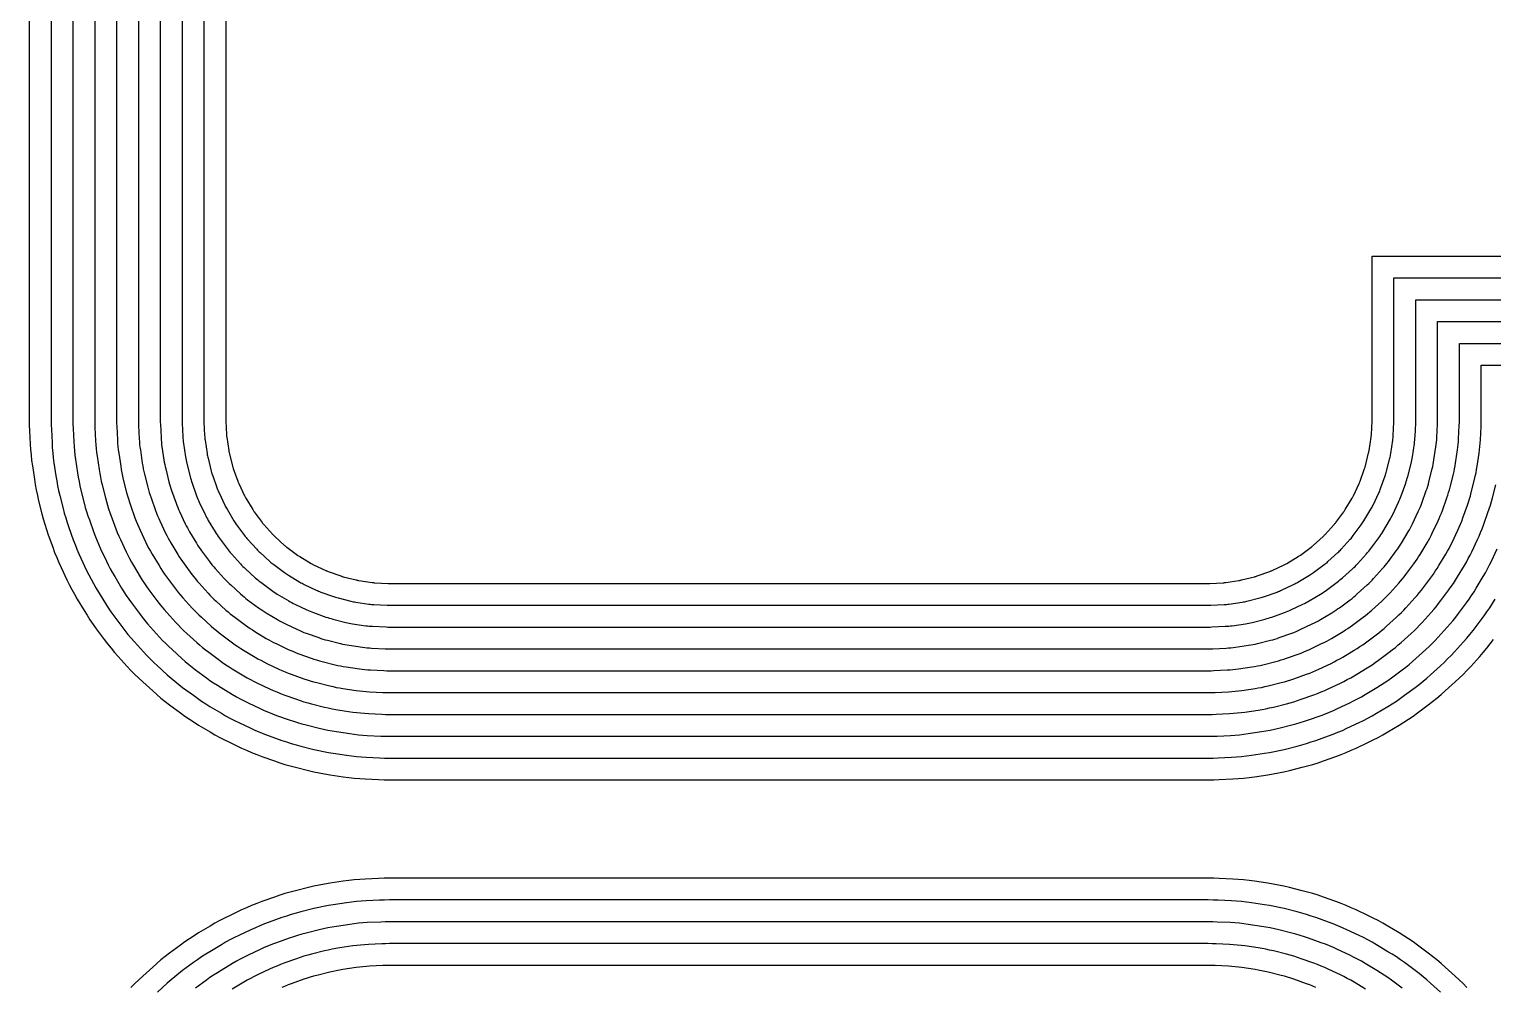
# Model space of a CAD drawing. Header units: metres. Extents: x 1.4 to 44.2, y 0.1 to 33.9.
# Drawn here: x 2.615 to 5.296, y 10.236 to 11.99 of the extents above; entities that cross this region are included whole.
import ezdxf

# ---------------------------------------------------------------- set-up
doc = ezdxf.new("R2010")
doc.units = ezdxf.units.M

msp = doc.modelspace()

# ---------------------------------------------------------------- linework, layer by layer
for points in [[(2.615, 12.775), (2.615, 11.275), (2.6151, 11.265), (2.6155, 11.2549), (2.6167, 11.2304), (2.6173, 11.2203), (2.6182, 11.2103), (2.6193, 11.2003), (2.6207, 11.1903), (2.6243, 11.1661), (2.6259, 11.1561), (2.6277, 11.1463), (2.6298, 11.1364), (2.6321, 11.1266), (2.6381, 11.1028), (2.6406, 11.0931), (2.6434, 11.0834), (2.6465, 11.0738), (2.6497, 11.0643), (2.658, 11.0412), (2.6615, 11.0318)], [(2.655, 12.775), (2.655, 11.275), (2.6551, 11.2659), (2.6555, 11.2569), (2.6567, 11.2324), (2.6572, 11.2233), (2.658, 11.2142), (2.659, 11.2052), (2.6602, 11.1962), (2.6638, 11.1719), (2.6653, 11.163), (2.6669, 11.1541), (2.6688, 11.1452), (2.6709, 11.1363), (2.6769, 11.1125), (2.6792, 11.1038), (2.6817, 11.095), (2.6845, 11.0864), (2.6874, 11.0778), (2.6957, 11.0547), (2.6988, 11.0462)], [(2.695, 12.775), (2.695, 11.275), (2.6951, 11.2669), (2.6954, 11.2588), (2.6966, 11.2343), (2.6971, 11.2262), (2.6978, 11.2182), (2.6987, 11.2101), (2.6998, 11.2021), (2.7034, 11.1778), (2.7047, 11.1698), (2.7062, 11.1619), (2.7078, 11.1539), (2.7097, 11.1461), (2.7157, 11.1223), (2.7177, 11.1144), (2.72, 11.1066), (2.7224, 11.0989), (2.7251, 11.0913), (2.7333, 11.0682), (2.7362, 11.0606)], [(2.735, 12.775), (2.735, 11.275), (2.7351, 11.2679), (2.7354, 11.2608), (2.7366, 11.2363), (2.737, 11.2292), (2.7376, 11.2221), (2.7384, 11.215), (2.7394, 11.208), (2.743, 11.1837), (2.7441, 11.1767), (2.7454, 11.1697), (2.7469, 11.1627), (2.7485, 11.1558), (2.7545, 11.132), (2.7563, 11.1251), (2.7583, 11.1183), (2.7604, 11.1115), (2.7627, 11.1047), (2.771, 11.0816), (2.7735, 11.075)], [(2.775, 12.775), (2.775, 11.275), (2.7751, 11.2689), (2.7753, 11.2627), (2.7765, 11.2382), (2.7769, 11.2321), (2.7774, 11.226), (2.7781, 11.2199), (2.7789, 11.2138), (2.7825, 11.1896), (2.7835, 11.1835), (2.7846, 11.1775), (2.7859, 11.1715), (2.7873, 11.1655), (2.7933, 11.1417), (2.7948, 11.1358), (2.7965, 11.1299), (2.7984, 11.124), (2.8004, 11.1182), (2.8087, 11.0951), (2.8108, 11.0894)], [(2.815, 12.775), (2.815, 11.275), (2.8151, 11.2699), (2.8153, 11.2647), (2.8165, 11.2402), (2.8168, 11.2351), (2.8172, 11.2299), (2.8178, 11.2248), (2.8185, 11.2197), (2.8221, 11.1954), (2.8229, 11.1903), (2.8239, 11.1853), (2.8249, 11.1802), (2.8261, 11.1752), (2.8321, 11.1514), (2.8334, 11.1464), (2.8348, 11.1415), (2.8364, 11.1366), (2.8381, 11.1317), (2.8463, 11.1086), (2.8481, 11.1038)], [(2.855, 12.775), (2.855, 11.275), (2.8551, 11.2708), (2.8552, 11.2667), (2.8564, 11.2422), (2.8567, 11.238), (2.857, 11.2338), (2.8575, 11.2297), (2.8581, 11.2256), (2.8617, 11.2013), (2.8623, 11.1972), (2.8631, 11.1931), (2.8639, 11.189), (2.8649, 11.1849), (2.8709, 11.1611), (2.8719, 11.1571), (2.8731, 11.1531), (2.8744, 11.1491), (2.8757, 11.1452), (2.884, 11.1221), (2.8854, 11.1182)], [(2.895, 12.775), (2.895, 11.275), (2.8951, 11.2718), (2.8952, 11.2686), (2.8964, 11.2441), (2.8966, 11.2409), (2.8968, 11.2378), (2.8972, 11.2346), (2.8976, 11.2314), (2.9012, 11.2072), (2.9017, 11.204), (2.9023, 11.2009), (2.903, 11.1978), (2.9037, 11.1947), (2.9097, 11.1709), (2.9105, 11.1678), (2.9114, 11.1647), (2.9123, 11.1617), (2.9134, 11.1586), (2.9216, 11.1355), (2.9228, 11.1326)], [(2.935, 12.775), (2.935, 11.275), (2.935, 11.2728), (2.9351, 11.2706), (2.9363, 11.2461), (2.9365, 11.2439), (2.9366, 11.2417), (2.9369, 11.2395), (2.9372, 11.2373), (2.9408, 11.213), (2.9411, 11.2109), (2.9415, 11.2087), (2.942, 11.2065), (2.9425, 11.2044), (2.9485, 11.1806), (2.949, 11.1784), (2.9497, 11.1763), (2.9503, 11.1742), (2.951, 11.1721), (2.9593, 11.149), (2.9601, 11.147)], [(2.975, 12.775), (2.975, 11.275), (2.975, 11.2738), (2.9751, 11.2726), (2.9763, 11.2481), (2.9764, 11.2468), (2.9765, 11.2456), (2.9766, 11.2444), (2.9768, 11.2432), (2.9804, 11.2189), (2.9806, 11.2177), (2.9808, 11.2165), (2.981, 11.2153), (2.9813, 11.2141), (2.9873, 11.1903), (2.9876, 11.1891), (2.9879, 11.1879), (2.9883, 11.1868), (2.9887, 11.1856), (2.997, 11.1625), (2.9974, 11.1613)], [(2.9974, 11.1613), (2.9978, 11.1602), (2.9983, 11.1591), (2.9988, 11.158), (3.0093, 11.1358), (3.0099, 11.1347), (3.0104, 11.1336), (3.011, 11.1325), (3.0116, 11.1315), (3.0243, 11.1104), (3.0249, 11.1094), (3.0256, 11.1083), (3.0263, 11.1073), (3.027, 11.1063), (3.0416, 11.0866), (3.0423, 11.0857), (3.0431, 11.0847), (3.0439, 11.0838), (3.0447, 11.0828), (3.0612, 11.0647), (3.062, 11.0638), (3.0629, 11.0629), (3.0638, 11.062), (3.0647, 11.0612), (3.0828, 11.0447), (3.0838, 11.0439), (3.0847, 11.0431), (3.0857, 11.0423), (3.0866, 11.0416), (3.1063, 11.027), (3.1073, 11.0263), (3.1083, 11.0256), (3.1094, 11.0249), (3.1104, 11.0243), (3.1315, 11.0116), (3.1325, 11.011), (3.1336, 11.0104), (3.1347, 11.0099), (3.1358, 11.0093), (3.158, 10.9988), (3.1591, 10.9983), (3.1602, 10.9978), (3.1613, 10.9974), (3.1625, 10.997), (3.1856, 10.9887), (3.1868, 10.9883), (3.1879, 10.9879), (3.1891, 10.9876), (3.1903, 10.9873), (3.2141, 10.9813), (3.2153, 10.981), (3.2165, 10.9808), (3.2177, 10.9806), (3.2189, 10.9804), (3.2432, 10.9768), (3.2444, 10.9766), (3.2456, 10.9765), (3.2468, 10.9764), (3.2481, 10.9763), (3.2726, 10.9751), (3.2738, 10.975), (3.275, 10.975), (4.775, 10.975), (4.7762, 10.975), (4.7775, 10.9751), (4.802, 10.9763), (4.8032, 10.9764), (4.8044, 10.9765), (4.8056, 10.9766), (4.8069, 10.9768), (4.8311, 10.9804), (4.8323, 10.9806), (4.8335, 10.9808), (4.8347, 10.981), (4.8359, 10.9813), (4.8597, 10.9873), (4.8609, 10.9876), (4.8621, 10.9879), (4.8633, 10.9883), (4.8644, 10.9887), (4.8875, 10.997), (4.8887, 10.9974), (4.8898, 10.9978), (4.8909, 10.9983), (4.8921, 10.9988), (4.9142, 11.0093), (4.9153, 11.0099), (4.9164, 11.0104), (4.9175, 11.011), (4.9186, 11.0116), (4.9396, 11.0243), (4.9407, 11.0249), (4.9417, 11.0256), (4.9427, 11.0263), (4.9437, 11.027), (4.9634, 11.0416), (4.9644, 11.0423), (4.9653, 11.0431), (4.9663, 11.0439), (4.9672, 11.0447), (4.9854, 11.0612), (4.9863, 11.062), (4.9871, 11.0629), (4.988, 11.0638), (4.9888, 11.0647), (5.0053, 11.0828), (5.0061, 11.0838), (5.0069, 11.0847), (5.0077, 11.0857), (5.0084, 11.0866), (5.023, 11.1063), (5.0238, 11.1073), (5.0245, 11.1083), (5.0251, 11.1094), (5.0258, 11.1104), (5.0384, 11.1315), (5.039, 11.1325), (5.0396, 11.1336), (5.0402, 11.1347), (5.0407, 11.1358), (5.0512, 11.158), (5.0517, 11.1591), (5.0522, 11.1602), (5.0526, 11.1613), (5.0531, 11.1625), (5.0613, 11.1856), (5.0617, 11.1868), (5.0621, 11.1879), (5.0624, 11.1891), (5.0627, 11.1903), (5.0687, 11.2141), (5.069, 11.2153), (5.0692, 11.2165), (5.0695, 11.2177), (5.0697, 11.2189), (5.0733, 11.2432), (5.0734, 11.2444), (5.0736, 11.2456), (5.0737, 11.2468), (5.0737, 11.2481), (5.075, 11.2726), (5.075, 11.2738), (5.075, 11.275), (5.075, 11.5748), (6.8385, 11.5748)], [(2.9601, 11.147), (2.9609, 11.1449), (2.9618, 11.1429), (2.9627, 11.1409), (2.9732, 11.1187), (2.9741, 11.1167), (2.9752, 11.1147), (2.9762, 11.1128), (2.9773, 11.1109), (2.9899, 11.0899), (2.9911, 11.088), (2.9923, 11.0861), (2.9936, 11.0843), (2.9949, 11.0825), (3.0095, 11.0628), (3.0108, 11.061), (3.0122, 11.0593), (3.0136, 11.0576), (3.0151, 11.056), (3.0316, 11.0378), (3.0331, 11.0362), (3.0346, 11.0346), (3.0362, 11.0331), (3.0378, 11.0316), (3.056, 11.0151), (3.0576, 11.0136), (3.0593, 11.0122), (3.061, 11.0108), (3.0628, 11.0095), (3.0825, 10.9949), (3.0843, 10.9936), (3.0861, 10.9923), (3.088, 10.9911), (3.0899, 10.9899), (3.1109, 10.9773), (3.1128, 10.9762), (3.1147, 10.9752), (3.1167, 10.9741), (3.1187, 10.9732), (3.1409, 10.9627), (3.1429, 10.9618), (3.1449, 10.9609), (3.147, 10.9601), (3.149, 10.9593), (3.1721, 10.951), (3.1742, 10.9503), (3.1763, 10.9497), (3.1784, 10.949), (3.1806, 10.9485), (3.2044, 10.9425), (3.2065, 10.942), (3.2087, 10.9415), (3.2109, 10.9411), (3.213, 10.9408), (3.2373, 10.9372), (3.2395, 10.9369), (3.2417, 10.9366), (3.2439, 10.9365), (3.2461, 10.9363), (3.2706, 10.9351), (3.2728, 10.935), (3.275, 10.935), (4.775, 10.935), (4.7772, 10.935), (4.7794, 10.9351), (4.8039, 10.9363), (4.8061, 10.9365), (4.8083, 10.9366), (4.8105, 10.9369), (4.8127, 10.9372), (4.837, 10.9408), (4.8392, 10.9411), (4.8413, 10.9415), (4.8435, 10.942), (4.8457, 10.9425), (4.8695, 10.9485), (4.8716, 10.949), (4.8737, 10.9497), (4.8758, 10.9503), (4.8779, 10.951), (4.901, 10.9593), (4.9031, 10.9601), (4.9051, 10.9609), (4.9072, 10.9618), (4.9092, 10.9627), (4.9313, 10.9732), (4.9333, 10.9741), (4.9353, 10.9752), (4.9372, 10.9762), (4.9391, 10.9773), (4.9602, 10.9899), (4.9621, 10.9911), (4.9639, 10.9923), (4.9657, 10.9936), (4.9675, 10.9949), (4.9872, 11.0095), (4.989, 11.0108), (4.9907, 11.0122), (4.9924, 11.0136), (4.9941, 11.0151), (5.0122, 11.0316), (5.0138, 11.0331), (5.0154, 11.0346), (5.017, 11.0362), (5.0185, 11.0378), (5.035, 11.056), (5.0364, 11.0576), (5.0378, 11.0593), (5.0392, 11.061), (5.0406, 11.0628), (5.0552, 11.0825), (5.0565, 11.0843), (5.0577, 11.0861), (5.0589, 11.088), (5.0601, 11.0899), (5.0727, 11.1109), (5.0738, 11.1128), (5.0749, 11.1147), (5.0759, 11.1167), (5.0769, 11.1187), (5.0873, 11.1409), (5.0883, 11.1429), (5.0891, 11.1449), (5.09, 11.147), (5.0907, 11.149), (5.099, 11.1721), (5.0997, 11.1742), (5.1004, 11.1763), (5.101, 11.1784), (5.1016, 11.1806), (5.1075, 11.2044), (5.108, 11.2065), (5.1085, 11.2087), (5.1089, 11.2109), (5.1092, 11.213), (5.1128, 11.2373), (5.1131, 11.2395), (5.1134, 11.2417), (5.1136, 11.2439), (5.1137, 11.2461), (5.1149, 11.2706), (5.115, 11.2728), (5.115, 11.275), (5.115, 11.5348), (6.822, 11.5348)], [(2.9228, 11.1326), (2.9239, 11.1296), (2.9252, 11.1267), (2.9265, 11.1238), (2.937, 11.1016), (2.9384, 11.0987), (2.9399, 11.0959), (2.9414, 11.0931), (2.943, 11.0903), (2.9556, 11.0693), (2.9573, 11.0666), (2.9591, 11.0639), (2.9609, 11.0613), (2.9627, 11.0587), (2.9773, 11.039), (2.9793, 11.0364), (2.9813, 11.0339), (2.9833, 11.0315), (2.9854, 11.0291), (3.0019, 11.0109), (3.0041, 11.0086), (3.0063, 11.0063), (3.0086, 11.0041), (3.0109, 11.0019), (3.0291, 10.9854), (3.0315, 10.9833), (3.0339, 10.9813), (3.0364, 10.9793), (3.039, 10.9773), (3.0587, 10.9627), (3.0613, 10.9609), (3.0639, 10.9591), (3.0666, 10.9573), (3.0693, 10.9556), (3.0903, 10.943), (3.0931, 10.9414), (3.0959, 10.9399), (3.0987, 10.9384), (3.1016, 10.937), (3.1238, 10.9265), (3.1267, 10.9252), (3.1296, 10.9239), (3.1326, 10.9228), (3.1355, 10.9216), (3.1586, 10.9134), (3.1617, 10.9123), (3.1647, 10.9114), (3.1678, 10.9105), (3.1709, 10.9097), (3.1947, 10.9037), (3.1978, 10.903), (3.2009, 10.9023), (3.204, 10.9017), (3.2072, 10.9012), (3.2314, 10.8976), (3.2346, 10.8972), (3.2378, 10.8968), (3.2409, 10.8966), (3.2441, 10.8964), (3.2686, 10.8952), (3.2718, 10.8951), (3.275, 10.895), (4.775, 10.895), (4.7782, 10.8951), (4.7814, 10.8952), (4.8059, 10.8964), (4.8091, 10.8966), (4.8123, 10.8968), (4.8154, 10.8972), (4.8186, 10.8976), (4.8429, 10.9012), (4.846, 10.9017), (4.8491, 10.9023), (4.8523, 10.903), (4.8554, 10.9037), (4.8792, 10.9097), (4.8823, 10.9105), (4.8853, 10.9114), (4.8884, 10.9123), (4.8914, 10.9134), (4.9145, 10.9216), (4.9175, 10.9228), (4.9204, 10.9239), (4.9234, 10.9252), (4.9263, 10.9265), (4.9484, 10.937), (4.9513, 10.9384), (4.9541, 10.9399), (4.9569, 10.9414), (4.9597, 10.943), (4.9807, 10.9556), (4.9835, 10.9573), (4.9861, 10.9591), (4.9888, 10.9609), (4.9913, 10.9627), (5.0111, 10.9773), (5.0136, 10.9793), (5.0161, 10.9813), (5.0185, 10.9833), (5.0209, 10.9854), (5.0391, 11.0019), (5.0414, 11.0041), (5.0437, 11.0063), (5.0459, 11.0086), (5.0481, 11.0109), (5.0646, 11.0291), (5.0667, 11.0315), (5.0688, 11.0339), (5.0707, 11.0364), (5.0727, 11.039), (5.0873, 11.0587), (5.0892, 11.0613), (5.091, 11.0639), (5.0927, 11.0666), (5.0944, 11.0693), (5.107, 11.0903), (5.1086, 11.0931), (5.1101, 11.0959), (5.1116, 11.0987), (5.113, 11.1016), (5.1235, 11.1238), (5.1248, 11.1267), (5.1261, 11.1296), (5.1273, 11.1326), (5.1284, 11.1355), (5.1366, 11.1586), (5.1377, 11.1617), (5.1386, 11.1647), (5.1395, 11.1678), (5.1404, 11.1709), (5.1463, 11.1947), (5.147, 11.1978), (5.1477, 11.2009), (5.1483, 11.204), (5.1488, 11.2072), (5.1524, 11.2314), (5.1528, 11.2346), (5.1532, 11.2378), (5.1535, 11.2409), (5.1537, 11.2441), (5.1549, 11.2686), (5.155, 11.2718), (5.155, 11.275), (5.155, 11.4948), (6.8054, 11.4948)], [(2.8854, 11.1182), (2.887, 11.1143), (2.8886, 11.1105), (2.8904, 11.1067), (2.9009, 11.0845), (2.9027, 11.0807), (2.9046, 11.077), (2.9066, 11.0734), (2.9087, 11.0698), (2.9213, 11.0487), (2.9235, 11.0452), (2.9258, 11.0417), (2.9282, 11.0382), (2.9306, 11.0349), (2.9452, 11.0151), (2.9477, 11.0118), (2.9503, 11.0086), (2.953, 11.0054), (2.9558, 11.0022), (2.9723, 10.9841), (2.9751, 10.981), (2.978, 10.978), (2.981, 10.9751), (2.9841, 10.9723), (3.0022, 10.9558), (3.0054, 10.953), (3.0086, 10.9503), (3.0118, 10.9477), (3.0151, 10.9452), (3.0349, 10.9306), (3.0382, 10.9282), (3.0417, 10.9258), (3.0452, 10.9235), (3.0487, 10.9213), (3.0698, 10.9087), (3.0734, 10.9066), (3.077, 10.9046), (3.0807, 10.9027), (3.0845, 10.9009), (3.1067, 10.8904), (3.1105, 10.8886), (3.1143, 10.887), (3.1182, 10.8854), (3.1221, 10.884), (3.1452, 10.8757), (3.1491, 10.8744), (3.1531, 10.8731), (3.1571, 10.8719), (3.1611, 10.8709), (3.1849, 10.8649), (3.189, 10.8639), (3.1931, 10.8631), (3.1972, 10.8623), (3.2013, 10.8617), (3.2256, 10.8581), (3.2297, 10.8575), (3.2338, 10.857), (3.238, 10.8567), (3.2422, 10.8564), (3.2667, 10.8552), (3.2708, 10.8551), (3.275, 10.855), (4.775, 10.855), (4.7792, 10.8551), (4.7834, 10.8552), (4.8079, 10.8564), (4.812, 10.8567), (4.8162, 10.857), (4.8203, 10.8575), (4.8245, 10.8581), (4.8487, 10.8617), (4.8528, 10.8623), (4.857, 10.8631), (4.861, 10.8639), (4.8651, 10.8649), (4.8889, 10.8709), (4.8929, 10.8719), (4.8969, 10.8731), (4.9009, 10.8744), (4.9049, 10.8757), (4.928, 10.884), (4.9319, 10.8854), (4.9357, 10.887), (4.9396, 10.8886), (4.9434, 10.8904), (4.9655, 10.9009), (4.9693, 10.9027), (4.973, 10.9046), (4.9767, 10.9066), (4.9803, 10.9087), (5.0013, 10.9213), (5.0049, 10.9235), (5.0084, 10.9258), (5.0118, 10.9282), (5.0152, 10.9306), (5.0349, 10.9452), (5.0382, 10.9477), (5.0415, 10.9503), (5.0447, 10.953), (5.0478, 10.9558), (5.066, 10.9723), (5.069, 10.9751), (5.072, 10.978), (5.0749, 10.981), (5.0778, 10.9841), (5.0942, 11.0022), (5.097, 11.0054), (5.0997, 11.0086), (5.1023, 11.0118), (5.1048, 11.0151), (5.1194, 11.0349), (5.1219, 11.0382), (5.1242, 11.0417), (5.1265, 11.0452), (5.1287, 11.0487), (5.1413, 11.0698), (5.1434, 11.0734), (5.1454, 11.077), (5.1473, 11.0807), (5.1492, 11.0845), (5.1597, 11.1067), (5.1614, 11.1105), (5.163, 11.1143), (5.1646, 11.1182), (5.166, 11.1221), (5.1743, 11.1452), (5.1757, 11.1491), (5.1769, 11.1531), (5.1781, 11.1571), (5.1792, 11.1611), (5.1851, 11.1849), (5.1861, 11.189), (5.1869, 11.1931), (5.1877, 11.1972), (5.1884, 11.2013), (5.192, 11.2256), (5.1925, 11.2297), (5.193, 11.2338), (5.1933, 11.238), (5.1936, 11.2422), (5.1948, 11.2667), (5.195, 11.2708), (5.195, 11.275), (5.195, 11.4548), (6.7888, 11.4548)], [(2.8481, 11.1038), (2.85, 11.099), (2.8521, 11.0942), (2.8542, 11.0896), (2.8647, 11.0674), (2.867, 11.0627), (2.8693, 11.0582), (2.8718, 11.0537), (2.8744, 11.0492), (2.887, 11.0282), (2.8897, 11.0238), (2.8925, 11.0195), (2.8955, 11.0152), (2.8985, 11.011), (2.9131, 10.9913), (2.9162, 10.9872), (2.9194, 10.9832), (2.9227, 10.9792), (2.9262, 10.9754), (2.9426, 10.9572), (2.9461, 10.9534), (2.9497, 10.9497), (2.9534, 10.9461), (2.9572, 10.9426), (2.9754, 10.9262), (2.9792, 10.9227), (2.9832, 10.9194), (2.9872, 10.9162), (2.9913, 10.9131), (3.011, 10.8985), (3.0152, 10.8955), (3.0195, 10.8925), (3.0238, 10.8897), (3.0282, 10.887), (3.0492, 10.8744), (3.0537, 10.8718), (3.0582, 10.8693), (3.0627, 10.867), (3.0674, 10.8647), (3.0896, 10.8542), (3.0942, 10.8521), (3.099, 10.85), (3.1038, 10.8481), (3.1086, 10.8463), (3.1317, 10.8381), (3.1366, 10.8364), (3.1415, 10.8348), (3.1464, 10.8334), (3.1514, 10.8321), (3.1752, 10.8261), (3.1802, 10.8249), (3.1853, 10.8239), (3.1903, 10.8229), (3.1954, 10.8221), (3.2197, 10.8185), (3.2248, 10.8178), (3.2299, 10.8172), (3.2351, 10.8168), (3.2402, 10.8165), (3.2647, 10.8153), (3.2699, 10.8151), (3.275, 10.815), (4.775, 10.815), (4.7802, 10.8151), (4.7853, 10.8153), (4.8098, 10.8165), (4.815, 10.8168), (4.8201, 10.8172), (4.8252, 10.8178), (4.8303, 10.8185), (4.8546, 10.8221), (4.8597, 10.8229), (4.8648, 10.8239), (4.8698, 10.8249), (4.8748, 10.8261), (4.8986, 10.8321), (4.9036, 10.8334), (4.9085, 10.8348), (4.9135, 10.8364), (4.9183, 10.8381), (4.9414, 10.8463), (4.9463, 10.8481), (4.951, 10.85), (4.9558, 10.8521), (4.9605, 10.8542), (4.9826, 10.8647), (4.9873, 10.867), (4.9919, 10.8693), (4.9964, 10.8718), (5.0008, 10.8744), (5.0219, 10.887), (5.0263, 10.8897), (5.0306, 10.8925), (5.0348, 10.8955), (5.039, 10.8985), (5.0587, 10.9131), (5.0628, 10.9162), (5.0668, 10.9194), (5.0708, 10.9227), (5.0746, 10.9262), (5.0928, 10.9426), (5.0966, 10.9461), (5.1003, 10.9497), (5.1039, 10.9534), (5.1074, 10.9572), (5.1239, 10.9754), (5.1273, 10.9792), (5.1306, 10.9832), (5.1338, 10.9872), (5.1369, 10.9913), (5.1516, 11.011), (5.1546, 11.0152), (5.1575, 11.0195), (5.1603, 11.0238), (5.163, 11.0282), (5.1756, 11.0492), (5.1782, 11.0537), (5.1807, 11.0582), (5.1831, 11.0627), (5.1853, 11.0674), (5.1958, 11.0896), (5.198, 11.0942), (5.2, 11.099), (5.2019, 11.1038), (5.2037, 11.1086), (5.212, 11.1317), (5.2136, 11.1366), (5.2152, 11.1415), (5.2166, 11.1464), (5.218, 11.1514), (5.2239, 11.1752), (5.2251, 11.1802), (5.2262, 11.1853), (5.2271, 11.1903), (5.2279, 11.1954), (5.2315, 11.2197), (5.2322, 11.2248), (5.2328, 11.2299), (5.2332, 11.2351), (5.2336, 11.2402), (5.2348, 11.2647), (5.2349, 11.2699), (5.235, 11.275), (5.235, 11.4148), (6.7723, 11.4148)], [(2.8108, 11.0894), (2.8131, 11.0837), (2.8155, 11.078), (2.818, 11.0725), (2.8285, 11.0503), (2.8312, 11.0448), (2.8341, 11.0393), (2.837, 11.0339), (2.8401, 11.0286), (2.8527, 11.0076), (2.8559, 11.0024), (2.8593, 10.9972), (2.8627, 10.9922), (2.8663, 10.9872), (2.881, 10.9675), (2.8847, 10.9626), (2.8885, 10.9578), (2.8925, 10.9531), (2.8965, 10.9485), (2.913, 10.9303), (2.9172, 10.9259), (2.9215, 10.9215), (2.9259, 10.9172), (2.9303, 10.913), (2.9485, 10.8965), (2.9531, 10.8925), (2.9578, 10.8885), (2.9626, 10.8847), (2.9675, 10.881), (2.9872, 10.8663), (2.9922, 10.8627), (2.9972, 10.8593), (3.0024, 10.8559), (3.0076, 10.8527), (3.0286, 10.8401), (3.0339, 10.837), (3.0393, 10.8341), (3.0448, 10.8312), (3.0503, 10.8285), (3.0725, 10.818), (3.078, 10.8155), (3.0837, 10.8131), (3.0894, 10.8108), (3.0951, 10.8087), (3.1182, 10.8004), (3.124, 10.7984), (3.1299, 10.7965), (3.1358, 10.7948), (3.1417, 10.7933), (3.1655, 10.7873), (3.1715, 10.7859), (3.1775, 10.7846), (3.1835, 10.7835), (3.1896, 10.7825), (3.2138, 10.7789), (3.2199, 10.7781), (3.226, 10.7774), (3.2321, 10.7769), (3.2382, 10.7765), (3.2627, 10.7753), (3.2689, 10.7751), (3.275, 10.775), (4.775, 10.775), (4.7811, 10.7751), (4.7873, 10.7753), (4.8118, 10.7765), (4.8179, 10.7769), (4.824, 10.7774), (4.8301, 10.7781), (4.8362, 10.7789), (4.8605, 10.7825), (4.8665, 10.7835), (4.8726, 10.7846), (4.8786, 10.7859), (4.8845, 10.7873), (4.9083, 10.7933), (4.9143, 10.7948), (4.9202, 10.7965), (4.926, 10.7984), (4.9318, 10.8004), (4.9549, 10.8087), (4.9607, 10.8108), (4.9664, 10.8131), (4.972, 10.8155), (4.9776, 10.818), (4.9998, 10.8285), (5.0053, 10.8312), (5.0107, 10.8341), (5.0161, 10.837), (5.0214, 10.8401), (5.0424, 10.8527), (5.0477, 10.8559), (5.0528, 10.8593), (5.0579, 10.8627), (5.0628, 10.8663), (5.0825, 10.881), (5.0874, 10.8847), (5.0922, 10.8885), (5.0969, 10.8925), (5.1015, 10.8965), (5.1197, 10.913), (5.1242, 10.9172), (5.1286, 10.9215), (5.1329, 10.9259), (5.137, 10.9303), (5.1535, 10.9485), (5.1576, 10.9531), (5.1615, 10.9578), (5.1654, 10.9626), (5.1691, 10.9675), (5.1837, 10.9872), (5.1873, 10.9922), (5.1907, 10.9972), (5.1941, 11.0024), (5.1973, 11.0076), (5.2099, 11.0286), (5.213, 11.0339), (5.216, 11.0393), (5.2188, 11.0448), (5.2215, 11.0503), (5.232, 11.0725), (5.2345, 11.078), (5.237, 11.0837), (5.2392, 11.0894), (5.2414, 11.0951), (5.2496, 11.1182), (5.2516, 11.124), (5.2535, 11.1299), (5.2552, 11.1358), (5.2568, 11.1417), (5.2627, 11.1655), (5.2641, 11.1715), (5.2654, 11.1775), (5.2665, 11.1835), (5.2675, 11.1896), (5.2711, 11.2138), (5.2719, 11.2199), (5.2726, 11.226), (5.2731, 11.2321), (5.2735, 11.2382), (5.2747, 11.2627), (5.2749, 11.2689), (5.275, 11.275), (5.275, 11.3748), (6.7557, 11.3748)], [(2.7735, 11.075), (2.7761, 11.0684), (2.7789, 11.0618), (2.7819, 11.0554), (2.7924, 11.0332), (2.7955, 11.0268), (2.7988, 11.0205), (2.8022, 11.0142), (2.8058, 11.0081), (2.8184, 10.987), (2.8221, 10.981), (2.826, 10.975), (2.83, 10.9691), (2.8342, 10.9634), (2.8488, 10.9437), (2.8531, 10.938), (2.8576, 10.9324), (2.8622, 10.927), (2.8669, 10.9217), (2.8834, 10.9035), (2.8882, 10.8983), (2.8932, 10.8932), (2.8983, 10.8882), (2.9035, 10.8834), (2.9217, 10.8669), (2.927, 10.8622), (2.9324, 10.8576), (2.938, 10.8531), (2.9437, 10.8488), (2.9634, 10.8342), (2.9691, 10.83), (2.975, 10.826), (2.981, 10.8221), (2.987, 10.8184), (3.0081, 10.8058), (3.0142, 10.8022), (3.0205, 10.7988), (3.0268, 10.7955), (3.0332, 10.7924), (3.0554, 10.7819), (3.0618, 10.7789), (3.0684, 10.7761), (3.075, 10.7735), (3.0816, 10.771), (3.1047, 10.7627), (3.1115, 10.7604), (3.1183, 10.7583), (3.1251, 10.7563), (3.132, 10.7545), (3.1558, 10.7485), (3.1627, 10.7469), (3.1697, 10.7454), (3.1767, 10.7441), (3.1837, 10.743), (3.208, 10.7394), (3.215, 10.7384), (3.2221, 10.7376), (3.2292, 10.737), (3.2363, 10.7366), (3.2608, 10.7354), (3.2679, 10.7351), (3.275, 10.735), (4.775, 10.735), (4.7821, 10.7351), (4.7892, 10.7354), (4.8137, 10.7366), (4.8209, 10.737), (4.8279, 10.7376), (4.835, 10.7384), (4.8421, 10.7394), (4.8663, 10.743), (4.8734, 10.7441), (4.8804, 10.7454), (4.8873, 10.7469), (4.8942, 10.7485), (4.918, 10.7545), (4.9249, 10.7563), (4.9318, 10.7583), (4.9386, 10.7604), (4.9453, 10.7627), (4.9684, 10.771), (4.9751, 10.7735), (4.9817, 10.7761), (4.9882, 10.7789), (4.9947, 10.7819), (5.0169, 10.7924), (5.0232, 10.7955), (5.0296, 10.7988), (5.0358, 10.8022), (5.042, 10.8058), (5.063, 10.8184), (5.0691, 10.8221), (5.075, 10.826), (5.0809, 10.83), (5.0867, 10.8342), (5.1064, 10.8488), (5.112, 10.8531), (5.1176, 10.8576), (5.123, 10.8622), (5.1284, 10.8669), (5.1465, 10.8834), (5.1518, 10.8882), (5.1568, 10.8932), (5.1618, 10.8983), (5.1667, 10.9035), (5.1831, 10.9217), (5.1879, 10.927), (5.1924, 10.9324), (5.1969, 10.938), (5.2012, 10.9437), (5.2158, 10.9634), (5.22, 10.9691), (5.224, 10.975), (5.2279, 10.981), (5.2316, 10.987), (5.2442, 11.0081), (5.2478, 11.0142), (5.2512, 11.0205), (5.2545, 11.0268), (5.2576, 11.0332), (5.2681, 11.0554), (5.2711, 11.0618), (5.2739, 11.0684), (5.2766, 11.075), (5.279, 11.0816), (5.2873, 11.1047), (5.2896, 11.1115), (5.2918, 11.1183), (5.2937, 11.1251), (5.2956, 11.132), (5.3015, 11.1558)], [(2.6988, 11.0462), (2.7022, 11.0377), (2.7058, 11.0294), (2.7096, 11.0211), (2.7201, 10.999), (2.724, 10.9908), (2.7282, 10.9827), (2.7326, 10.9748), (2.7372, 10.9669), (2.7498, 10.9459), (2.7545, 10.9382), (2.7595, 10.9306), (2.7646, 10.9231), (2.77, 10.9157), (2.7846, 10.896), (2.7901, 10.8888), (2.7957, 10.8817), (2.8016, 10.8747), (2.8076, 10.8679), (2.8241, 10.8498), (2.8303, 10.8431), (2.8366, 10.8366), (2.8431, 10.8303), (2.8498, 10.8241), (2.8679, 10.8076), (2.8747, 10.8016), (2.8817, 10.7957), (2.8888, 10.7901), (2.896, 10.7846), (2.9157, 10.77), (2.9231, 10.7646), (2.9306, 10.7595), (2.9382, 10.7545), (2.9459, 10.7498), (2.9669, 10.7372), (2.9748, 10.7326), (2.9827, 10.7282), (2.9908, 10.724), (2.999, 10.7201), (3.0211, 10.7096), (3.0294, 10.7058), (3.0377, 10.7022), (3.0462, 10.6988), (3.0547, 10.6957), (3.0778, 10.6874), (3.0864, 10.6845), (3.095, 10.6817), (3.1038, 10.6792), (3.1125, 10.6769), (3.1363, 10.6709), (3.1452, 10.6688), (3.1541, 10.6669), (3.163, 10.6653), (3.1719, 10.6638), (3.1962, 10.6602), (3.2052, 10.659), (3.2142, 10.658), (3.2233, 10.6572), (3.2324, 10.6567), (3.2569, 10.6555), (3.2659, 10.6551), (3.275, 10.655), (4.775, 10.655), (4.7841, 10.6551), (4.7932, 10.6555), (4.8177, 10.6567), (4.8267, 10.6572), (4.8358, 10.658), (4.8448, 10.659), (4.8538, 10.6602), (4.8781, 10.6638), (4.887, 10.6653), (4.896, 10.6669), (4.9049, 10.6688), (4.9137, 10.6709), (4.9375, 10.6769), (4.9463, 10.6792), (4.955, 10.6817), (4.9636, 10.6845), (4.9722, 10.6874), (4.9953, 10.6957), (5.0038, 10.6988), (5.0123, 10.7022), (5.0206, 10.7058), (5.0289, 10.7096), (5.0511, 10.7201), (5.0592, 10.724), (5.0673, 10.7282), (5.0752, 10.7326), (5.0831, 10.7372), (5.1041, 10.7498), (5.1119, 10.7545), (5.1195, 10.7595), (5.127, 10.7646), (5.1343, 10.77), (5.154, 10.7846), (5.1612, 10.7901), (5.1683, 10.7957), (5.1753, 10.8016), (5.1821, 10.8076), (5.2003, 10.8241), (5.2069, 10.8303), (5.2134, 10.8366), (5.2198, 10.8431), (5.2259, 10.8498), (5.2424, 10.8679), (5.2484, 10.8747), (5.2543, 10.8817), (5.26, 10.8888), (5.2655, 10.896), (5.2801, 10.9157), (5.2854, 10.9231), (5.2905, 10.9306), (5.2955, 10.9382), (5.3002, 10.9459)], [(2.7362, 11.0606), (2.7392, 11.0531), (2.7424, 11.0456), (2.7457, 11.0382), (2.7562, 11.0161), (2.7598, 11.0088), (2.7635, 11.0016), (2.7674, 10.9945), (2.7715, 10.9875), (2.7841, 10.9665), (2.7883, 10.9596), (2.7928, 10.9528), (2.7973, 10.9461), (2.8021, 10.9395), (2.8167, 10.9198), (2.8216, 10.9134), (2.8267, 10.9071), (2.8319, 10.9009), (2.8372, 10.8948), (2.8537, 10.8766), (2.8592, 10.8707), (2.8649, 10.8649), (2.8707, 10.8592), (2.8766, 10.8537), (2.8948, 10.8372), (2.9009, 10.8319), (2.9071, 10.8267), (2.9134, 10.8216), (2.9198, 10.8167), (2.9395, 10.8021), (2.9461, 10.7973), (2.9528, 10.7928), (2.9596, 10.7883), (2.9665, 10.7841), (2.9875, 10.7715), (2.9945, 10.7674), (3.0016, 10.7635), (3.0088, 10.7598), (3.0161, 10.7562), (3.0382, 10.7457), (3.0456, 10.7424), (3.0531, 10.7392), (3.0606, 10.7362), (3.0682, 10.7333), (3.0913, 10.7251), (3.0989, 10.7224), (3.1066, 10.72), (3.1144, 10.7177), (3.1223, 10.7157), (3.1461, 10.7097), (3.1539, 10.7078), (3.1619, 10.7062), (3.1698, 10.7047), (3.1778, 10.7034), (3.2021, 10.6998), (3.2101, 10.6987), (3.2182, 10.6978), (3.2262, 10.6971), (3.2343, 10.6966), (3.2588, 10.6954), (3.2669, 10.6951), (3.275, 10.695), (4.775, 10.695), (4.7831, 10.6951), (4.7912, 10.6954), (4.8157, 10.6966), (4.8238, 10.6971), (4.8319, 10.6978), (4.8399, 10.6987), (4.8479, 10.6998), (4.8722, 10.7034), (4.8802, 10.7047), (4.8882, 10.7062), (4.8961, 10.7078), (4.904, 10.7097), (4.9278, 10.7157), (4.9356, 10.7177), (4.9434, 10.72), (4.9511, 10.7224), (4.9588, 10.7251), (4.9819, 10.7333), (4.9894, 10.7362), (4.997, 10.7392), (5.0044, 10.7424), (5.0118, 10.7457), (5.034, 10.7562), (5.0412, 10.7598), (5.0484, 10.7635), (5.0555, 10.7674), (5.0625, 10.7715), (5.0836, 10.7841), (5.0905, 10.7883), (5.0972, 10.7928), (5.1039, 10.7973), (5.1105, 10.8021), (5.1302, 10.8167), (5.1366, 10.8216), (5.143, 10.8267), (5.1492, 10.8319), (5.1552, 10.8372), (5.1734, 10.8537), (5.1793, 10.8592), (5.1851, 10.8649), (5.1908, 10.8707), (5.1963, 10.8766), (5.2128, 10.8948), (5.2181, 10.9009), (5.2234, 10.9071), (5.2284, 10.9134), (5.2333, 10.9198), (5.2479, 10.9395), (5.2527, 10.9461), (5.2573, 10.9528), (5.2617, 10.9596), (5.2659, 10.9665), (5.2785, 10.9875), (5.2826, 10.9945), (5.2865, 11.0016), (5.2903, 11.0088), (5.2938, 11.0161), (5.3043, 11.0382)], [(2.6615, 11.0318), (2.6653, 11.0224), (2.6692, 11.0132), (2.6734, 11.004), (2.6839, 10.9819), (2.6883, 10.9728), (2.6929, 10.9639), (2.6978, 10.9551), (2.7029, 10.9464), (2.7155, 10.9253), (2.7208, 10.9168), (2.7262, 10.9083), (2.7319, 10.9), (2.7378, 10.8919), (2.7524, 10.8722), (2.7585, 10.8642), (2.7648, 10.8563), (2.7713, 10.8486), (2.778, 10.8411), (2.7944, 10.8229), (2.8013, 10.8155), (2.8083, 10.8083), (2.8155, 10.8013), (2.8229, 10.7944), (2.8411, 10.778), (2.8486, 10.7713), (2.8563, 10.7648), (2.8642, 10.7585), (2.8722, 10.7524), (2.8919, 10.7378), (2.9, 10.7319), (2.9083, 10.7262), (2.9168, 10.7208), (2.9253, 10.7155), (2.9464, 10.7029), (2.9551, 10.6978), (2.9639, 10.6929), (2.9728, 10.6883), (2.9819, 10.6839), (3.004, 10.6734), (3.0132, 10.6692), (3.0224, 10.6653), (3.0318, 10.6615), (3.0412, 10.658), (3.0643, 10.6497), (3.0738, 10.6465), (3.0834, 10.6434), (3.0931, 10.6406), (3.1028, 10.6381), (3.1266, 10.6321), (3.1364, 10.6298), (3.1463, 10.6277), (3.1561, 10.6259), (3.1661, 10.6243), (3.1903, 10.6207), (3.2003, 10.6193), (3.2103, 10.6182), (3.2203, 10.6173), (3.2304, 10.6167), (3.2549, 10.6155), (3.265, 10.6151), (3.275, 10.615), (4.775, 10.615), (4.7851, 10.6151), (4.7951, 10.6155), (4.8196, 10.6167), (4.8297, 10.6173), (4.8397, 10.6182), (4.8497, 10.6193), (4.8597, 10.6207), (4.8839, 10.6243), (4.8939, 10.6259), (4.9038, 10.6277), (4.9136, 10.6298), (4.9234, 10.6321), (4.9472, 10.6381), (4.9569, 10.6406), (4.9666, 10.6434), (4.9762, 10.6465), (4.9857, 10.6497), (5.0088, 10.658), (5.0182, 10.6615), (5.0276, 10.6653), (5.0368, 10.6692), (5.046, 10.6734), (5.0682, 10.6839), (5.0772, 10.6883), (5.0861, 10.6929), (5.0949, 10.6978), (5.1036, 10.7029), (5.1247, 10.7155), (5.1333, 10.7208), (5.1417, 10.7262), (5.15, 10.7319), (5.1581, 10.7378), (5.1778, 10.7524), (5.1859, 10.7585), (5.1937, 10.7648), (5.2014, 10.7713), (5.2089, 10.778), (5.2271, 10.7944), (5.2345, 10.8013), (5.2417, 10.8083), (5.2487, 10.8155), (5.2556, 10.8229), (5.2721, 10.8411), (5.2787, 10.8486), (5.2852, 10.8563), (5.2915, 10.8642), (5.2976, 10.8722)], [(5.2487, 10.2345), (5.2417, 10.2417), (5.2345, 10.2487), (5.2271, 10.2556), (5.2089, 10.2721), (5.2014, 10.2787), (5.1937, 10.2852), (5.1859, 10.2915), (5.1778, 10.2976), (5.1581, 10.3122), (5.15, 10.3181), (5.1417, 10.3238), (5.1333, 10.3293), (5.1247, 10.3345), (5.1036, 10.3472), (5.0949, 10.3522), (5.0861, 10.3571), (5.0772, 10.3617), (5.0682, 10.3661), (5.046, 10.3766), (5.0368, 10.3808), (5.0276, 10.3848), (5.0182, 10.3885), (5.0088, 10.392), (4.9857, 10.4003), (4.9762, 10.4036), (4.9666, 10.4066), (4.9569, 10.4094), (4.9472, 10.412), (4.9234, 10.4179), (4.9136, 10.4202), (4.9038, 10.4223), (4.8939, 10.4242), (4.8839, 10.4258), (4.8597, 10.4294), (4.8497, 10.4307), (4.8397, 10.4318), (4.8297, 10.4327), (4.8196, 10.4333), (4.7951, 10.4345), (4.7851, 10.4349), (4.775, 10.435), (3.275, 10.435), (3.265, 10.4349), (3.2549, 10.4345), (3.2304, 10.4333), (3.2203, 10.4327), (3.2103, 10.4318), (3.2003, 10.4307), (3.1903, 10.4294), (3.1661, 10.4258), (3.1561, 10.4242), (3.1463, 10.4223), (3.1364, 10.4202), (3.1266, 10.4179), (3.1028, 10.412), (3.0931, 10.4094), (3.0834, 10.4066), (3.0738, 10.4036), (3.0643, 10.4003), (3.0412, 10.392), (3.0318, 10.3885), (3.0224, 10.3848), (3.0132, 10.3808), (3.004, 10.3766), (2.9819, 10.3661), (2.9728, 10.3617), (2.9639, 10.3571), (2.9551, 10.3522), (2.9464, 10.3472), (2.9253, 10.3345), (2.9168, 10.3293), (2.9083, 10.3238), (2.9, 10.3181), (2.8919, 10.3122), (2.8722, 10.2976), (2.8642, 10.2915), (2.8563, 10.2852), (2.8486, 10.2787), (2.8411, 10.2721), (2.8229, 10.2556), (2.8155, 10.2487), (2.8083, 10.2417), (2.8013, 10.2345)], [(5.2003, 10.2259), (5.1821, 10.2424), (5.1753, 10.2484), (5.1683, 10.2543), (5.1612, 10.26), (5.154, 10.2655), (5.1343, 10.2801), (5.127, 10.2854), (5.1195, 10.2905), (5.1119, 10.2955), (5.1041, 10.3002), (5.0831, 10.3129), (5.0752, 10.3174), (5.0673, 10.3218), (5.0592, 10.326), (5.0511, 10.33), (5.0289, 10.3405), (5.0206, 10.3442), (5.0123, 10.3478), (5.0038, 10.3512), (4.9953, 10.3544), (4.9722, 10.3626), (4.9636, 10.3656), (4.955, 10.3683), (4.9463, 10.3708), (4.9375, 10.3732), (4.9137, 10.3791), (4.9049, 10.3812), (4.896, 10.3831), (4.887, 10.3848), (4.8781, 10.3862), (4.8538, 10.3898), (4.8448, 10.391), (4.8358, 10.392), (4.8267, 10.3928), (4.8177, 10.3934), (4.7932, 10.3946), (4.7841, 10.3949), (4.775, 10.395), (3.275, 10.395), (3.2659, 10.3949), (3.2569, 10.3946), (3.2324, 10.3934), (3.2233, 10.3928), (3.2142, 10.392), (3.2052, 10.391), (3.1962, 10.3898), (3.1719, 10.3862), (3.163, 10.3848), (3.1541, 10.3831), (3.1452, 10.3812), (3.1363, 10.3791), (3.1125, 10.3732), (3.1038, 10.3708), (3.095, 10.3683), (3.0864, 10.3656), (3.0778, 10.3626), (3.0547, 10.3544), (3.0462, 10.3512), (3.0377, 10.3478), (3.0294, 10.3442), (3.0211, 10.3405), (2.999, 10.33), (2.9908, 10.326), (2.9827, 10.3218), (2.9748, 10.3174), (2.9669, 10.3129), (2.9459, 10.3002), (2.9382, 10.2955), (2.9306, 10.2905), (2.9231, 10.2854), (2.9157, 10.2801), (2.896, 10.2655), (2.8888, 10.26), (2.8817, 10.2543), (2.8747, 10.2484), (2.8679, 10.2424), (2.8498, 10.2259)], [(5.1302, 10.2333), (5.1105, 10.2479), (5.1039, 10.2527), (5.0972, 10.2573), (5.0905, 10.2617), (5.0836, 10.2659), (5.0625, 10.2785), (5.0555, 10.2826), (5.0484, 10.2865), (5.0412, 10.2903), (5.034, 10.2938), (5.0118, 10.3043), (5.0044, 10.3077), (4.997, 10.3109), (4.9894, 10.3139), (4.9819, 10.3167), (4.9588, 10.325), (4.9511, 10.3276), (4.9434, 10.33), (4.9356, 10.3323), (4.9278, 10.3344), (4.904, 10.3403), (4.8961, 10.3422), (4.8882, 10.3439), (4.8802, 10.3454), (4.8722, 10.3466), (4.8479, 10.3502), (4.8399, 10.3513), (4.8319, 10.3522), (4.8238, 10.3529), (4.8157, 10.3534), (4.7912, 10.3546), (4.7831, 10.3549), (4.775, 10.355), (3.275, 10.355), (3.2669, 10.3549), (3.2588, 10.3546), (3.2343, 10.3534), (3.2262, 10.3529), (3.2182, 10.3522), (3.2101, 10.3513), (3.2021, 10.3502), (3.1778, 10.3466), (3.1698, 10.3454), (3.1619, 10.3439), (3.1539, 10.3422), (3.1461, 10.3403), (3.1223, 10.3344), (3.1144, 10.3323), (3.1066, 10.33), (3.0989, 10.3276), (3.0913, 10.325), (3.0682, 10.3167), (3.0606, 10.3139), (3.0531, 10.3109), (3.0456, 10.3077), (3.0382, 10.3043), (3.0161, 10.2938), (3.0088, 10.2903), (3.0016, 10.2865), (2.9945, 10.2826), (2.9875, 10.2785), (2.9665, 10.2659), (2.9596, 10.2617), (2.9528, 10.2573), (2.9461, 10.2527), (2.9395, 10.2479), (2.9198, 10.2333)], [(5.063, 10.2316), (5.042, 10.2442), (5.0358, 10.2478), (5.0296, 10.2512), (5.0232, 10.2545), (5.0169, 10.2576), (4.9947, 10.2681), (4.9882, 10.2711), (4.9817, 10.2739), (4.9751, 10.2766), (4.9684, 10.279), (4.9453, 10.2873), (4.9386, 10.2896), (4.9318, 10.2918), (4.9249, 10.2937), (4.918, 10.2956), (4.8942, 10.3015), (4.8873, 10.3032), (4.8804, 10.3046), (4.8734, 10.3059), (4.8663, 10.3071), (4.8421, 10.3107), (4.835, 10.3116), (4.8279, 10.3124), (4.8209, 10.313), (4.8137, 10.3135), (4.7892, 10.3147), (4.7821, 10.3149), (4.775, 10.315), (3.275, 10.315), (3.2679, 10.3149), (3.2608, 10.3147), (3.2363, 10.3135), (3.2292, 10.313), (3.2221, 10.3124), (3.215, 10.3116), (3.208, 10.3107), (3.1837, 10.3071), (3.1767, 10.3059), (3.1697, 10.3046), (3.1627, 10.3032), (3.1558, 10.3015), (3.132, 10.2956), (3.1251, 10.2937), (3.1183, 10.2918), (3.1115, 10.2896), (3.1047, 10.2873), (3.0816, 10.279), (3.075, 10.2766), (3.0684, 10.2739), (3.0618, 10.2711), (3.0554, 10.2681), (3.0332, 10.2576), (3.0268, 10.2545), (3.0205, 10.2512), (3.0142, 10.2478), (3.0081, 10.2442), (2.987, 10.2316)], [(4.972, 10.2345), (4.9664, 10.237), (4.9607, 10.2392), (4.9549, 10.2414), (4.9318, 10.2496), (4.926, 10.2516), (4.9202, 10.2535), (4.9143, 10.2552), (4.9083, 10.2568), (4.8845, 10.2627), (4.8786, 10.2641), (4.8726, 10.2654), (4.8665, 10.2665), (4.8605, 10.2675), (4.8362, 10.2711), (4.8301, 10.2719), (4.824, 10.2726), (4.8179, 10.2731), (4.8118, 10.2735), (4.7873, 10.2747), (4.7811, 10.2749), (4.775, 10.275), (3.275, 10.275), (3.2689, 10.2749), (3.2627, 10.2747), (3.2382, 10.2735), (3.2321, 10.2731), (3.226, 10.2726), (3.2199, 10.2719), (3.2138, 10.2711), (3.1896, 10.2675), (3.1835, 10.2665), (3.1775, 10.2654), (3.1715, 10.2641), (3.1655, 10.2627), (3.1417, 10.2568), (3.1358, 10.2552), (3.1299, 10.2535), (3.124, 10.2516), (3.1182, 10.2496), (3.0951, 10.2414), (3.0894, 10.2392), (3.0837, 10.237), (3.078, 10.2345)]]:
    msp.add_lwpolyline(points)

doc.saveas('drawing.dxf')
